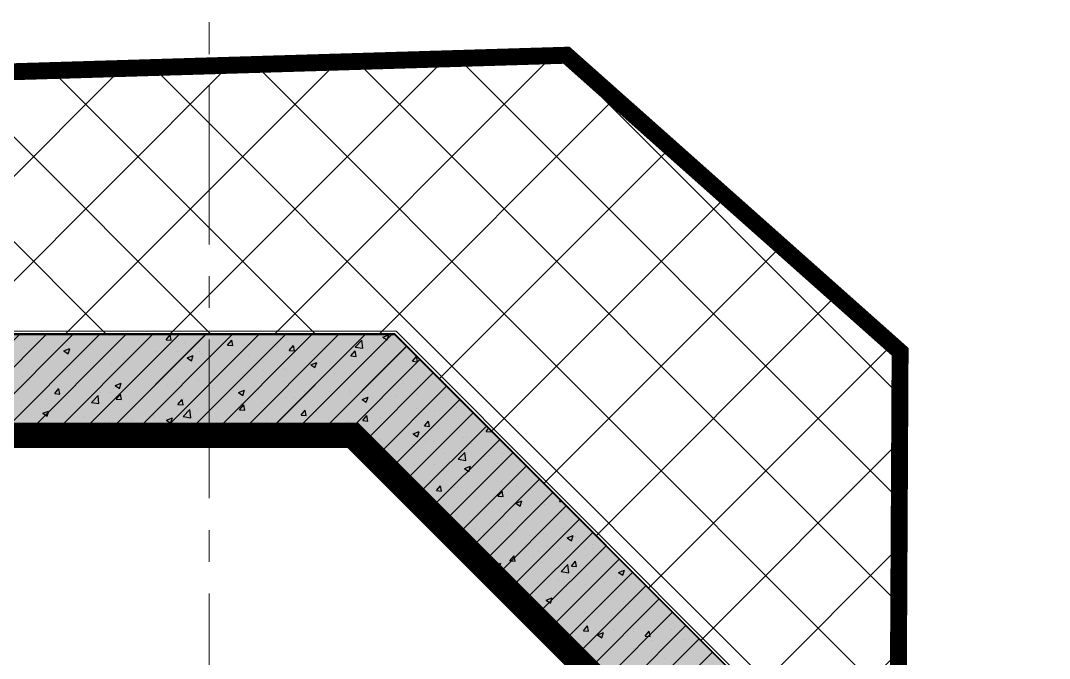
# Model space of a CAD drawing. Header units: millimetres. Extents: x -346728 to 1320345, y -537202 to -385966.
# Drawn here: x 453490 to 465657, y -413976 to -406439 of the extents above; entities that cross this region are included whole.
import ezdxf
from ezdxf.xclip import XClip

# ---------------------------------------------------------------- set-up
doc = ezdxf.new("R2010")
doc.units = ezdxf.units.MM
doc.header["$LTSCALE"] = 100
doc.header["$XCLIPFRAME"] = 2
for name, pattern in [('DASHED2', [0.375, 0.25, -0.125]), ('HIDDEN', [9.525, 6.35, -3.175]), ('X1326_GLB$0$CENTER', [2, 1.25, -0.25, 0.25, -0.25])]:
    doc.linetypes.add(name, pattern=pattern)
for name, color, linetype, lineweight in [('0 T TEXT', 7, 'Continuous', 13), ('L.DUONG', 234, 'Continuous', 15), ('X1326_GLB$0$A-tim', 8, 'X1326_GLB$0$CENTER', 9)]:
    doc.layers.add(name, color=color, linetype=linetype, lineweight=lineweight)
for name, color, linetype in [('DM', 8, 'Continuous'), ('hach', 253, 'Continuous'), ('W2', 4, 'Continuous'), ('XR_1326_csPL$0$hach', 253, 'Continuous'), ('XR_1326_csPL$0$W2', 4, 'Continuous')]:
    doc.layers.add(name, color=color, linetype=linetype)
doc.linetypes.add('FENCELINE2', pattern='A,0.25,-0.1,[132,ltypeshp.shx,S=0.1,R=0,X=-0.1,Y=0],-0.1,1', length=1.45)

# ---------------------------------------------------------------- blocks, each defined once
blk = doc.blocks.new('LVL-KHUNGTEN')
blk.add_lwpolyline([(61072.9, 41092.8), (119123.5, 41092.8), (119123.5, 61.9), (61072.9, 61.9)], close=True)
blk = doc.blocks.new('mb duong hh')
at = {"layer": '0 T TEXT', "color": 8, "linetype": 'DASHED2', "ltscale": 300}
blk.add_lwpolyline([(75940, 34596), (80501, 41668), (80491, 88861), (75484, 93868), (-20031, 93860), (-33610, 75885), (-26182, 55955), (-6300, 2612), (0, 0)], close=True, dxfattribs=at)
blk = doc.blocks.new('MB HANG RAO TAM')
h = blk.add_hatch()
h.set_pattern_fill('ANSI37', color=8, scale=7000, style=0)
h.set_pattern_definition([(45, (527887.4, 631399.9), (-618.7184, 618.7184), []), (135, (527887.4, 631399.9), (-618.7184, -618.7184), [])])
h.paths.add_polyline_path([(89794, 74797), (94796, 69797), (94804, 22611), (90246, 15544), (52523, -1634), (34324, -9922), (14325, -19029), (8025, -16417), (-19267, 56832), (-5688, 74797), (41806, 74797), (65797, 74797)], flags=16)
h.paths.add_polyline_path([(-17293, 40146), (-15160, 40938), (-12777, 34516), (-15127, 33730), (-10493, 20001), (4784, -19373), (12548, -21453), (91490, 14752), (95488, 20874), (95620, 46027), (95770, 74597), (91825, 78101), (52350, 76926), (14008, 75822), (-9259, 75871), (-23844, 71027), (-24251, 60760)])
at = {"layer": 'L.DUONG', "color": 94, "linetype": 'FENCELINE2', "ltscale": 25, "const_width": 200, "elevation": 7850}
blk.add_lwpolyline([(13898, 75822), (14369, 75824), (20809, 75968), (32497, 76335), (48850, 76822), (75776, 77623), (91825, 78101), (95770, 74597), (95712, 63657), (95684, 58344), (95610, 44235), (95553, 33268), (95488, 20874), (91490, 14752), (75806, 7559), (49624, -4449), (26632, -14994), (12548, -21453), (4784, -19373), (0, -7161), (-6626, 9890)], dxfattribs=at)
at = {"layer": 'XR_1326_csPL$0$W2', "color": 7, "ltscale": 0.5, "elevation": 0}
blk.add_lwpolyline([(8025, -16417), (14325, -19029), (90246, 15544), (94804, 22611), (94796, 69797), (89794, 74797), (-5688, 74797), (-19267, 56832)], close=True, dxfattribs=at)

msp = doc.modelspace()

# ---------------------------------------------------------------- hatches: boundary and pattern name
at = {"layer": 'hach'}
h = msp.add_hatch(dxfattribs=at)
h.set_pattern_fill('ANSI31', color=256, scale=70)
h.set_pattern_definition([(45, (342151.22, -508591.22), (-157.15448, 157.15448), [])])
h.paths.add_polyline_path([(362433.4, -410142.2), (348853.9, -428107.5), (376146.7, -501359), (382446.8, -503970.9), (458369.1, -469396.6), (462927.9, -462329.4), (462919.8, -415142.7), (457917.8, -410142.2)])
h.paths.add_polyline_path([(363030.6, -411342.2), (350208.3, -428305.7), (377088.8, -500450.6), (382424.3, -502662.6), (457551.5, -468450.4), (461727.8, -461976.1), (461719.7, -415639.4), (457420.9, -411342.2)], flags=16)
h = msp.add_hatch(dxfattribs=at)
h.set_pattern_fill('AR-CONC', color=256, scale=4)
h.set_pattern_definition([(50, (342151.2, -508591.2), (728.7387, -63.7563), [76.2, -838.2]), (355, (342151.2, -508591.2), (-140.9737, 764.2274), [60.96, -670.5623]), (100.45144, (342211.95, -508596.54), (587.765, 700.471), [64.76, -712.361]), (46.1842, (342151.2, -508388), (1084.316, -168.1693), [114.3, -1257.3]), (96.63556, (342241.6, -508402), (949.6165, 989.7045), [97.14, -1068.5424]), (351.18415, (342151.2, -508388), (949.6165, 989.7045), [91.44, -1005.839]), (21, (342252.8, -508438.8), (606.4576, -409.0608), [76.2, -838.2]), (326, (342252.8, -508438.8), (247.208, 736.752), [60.96, -670.56]), (71.45144, (342303.36, -508472.9), (853.6657, 327.691), [64.76, -712.3598]), (37.5, (342151.22, -508591.22), (12.3544, 338.22016), [0, -662.432, 0, -680.72, 0, -673.1]), (7.5, (342151.22, -508591.22), (267.27865, 400.7223), [0, -388.112, 0, -647.192, 0, -256.54]), (327.5, (341924.65, -508591.22), (542.3624, -22.91498), [0, -254, 0, -792.48, 0, -1051.56]), (317.5, (341823.05, -508591.2), (592.5167, 101.706), [0, -330.2, 0, -526.288, 0, -746.76])])
h.paths.add_polyline_path([(362433.4, -410142.2), (348853.9, -428107.5), (376146.7, -501359), (382446.8, -503970.9), (458369.1, -469396.6), (462927.9, -462329.4), (462919.8, -415142.7), (457917.8, -410142.2)])
h.paths.add_polyline_path([(363030.6, -411342.2), (350208.3, -428305.7), (377088.8, -500450.6), (382424.3, -502662.6), (457551.5, -468450.4), (461727.8, -461976.1), (461719.7, -415639.4), (457420.9, -411342.2)], flags=16)

# ---------------------------------------------------------------- linework, layer by layer
at = {"layer": 'W2', "ltscale": 0.5, "elevation": -1404.9}
for points in [[(362433.4, -410142.2), (348853.9, -428107.5), (376146.7, -501359), (382446.8, -503970.9), (458369.1, -469396.6), (462927.9, -462329.4), (462919.6, -415142.1), (457917.8, -410142.2)], [(363030.6, -411342.2), (350208.3, -428305.7), (377088.8, -500450.6), (382424.3, -502662.6), (457551.5, -468450.4), (461727.8, -461976.1), (461719.7, -415639.4), (457420.9, -411342.2)]]:
    msp.add_lwpolyline(points, close=True, dxfattribs=at)
at = {"layer": 'X1326_GLB$0$A-tim', "ltscale": 15}
msp.add_line((455721.3, -398208.6, -1404.9), (455721.3, -512162.7, -1404.9), dxfattribs=at)
at = {"layer": 'XR_1326_csPL$0$hach', "color": 250}
for p, q in [((452601.3, -411342.2, -1404.9), (453801.3, -410142.2, -1404.9)), ((452915.6, -411342.2, -1404.9), (454115.6, -410142.2, -1404.9)), ((453229.9, -411342.2, -1404.9), (454429.9, -410142.2, -1404.9)), ((453544.2, -411342.2, -1404.9), (454744.2, -410142.2, -1404.9)), ((453693.7, -410199, -1404.9), (453693.7, -410199, -1404.9)), ((453799.3, -410171.4, -1404.9), (453799.3, -410171.4, -1404.9)), ((453858.5, -411342.2, -1404.9), (455058.5, -410142.2, -1404.9)), ((454058.7, -410229.5, -1404.9), (454058.7, -410229.5, -1404.9)), ((454172.8, -411342.2, -1404.9), (455372.8, -410142.2, -1404.9)), ((454341.7, -410194.4, -1404.9), (454341.7, -410194.4, -1404.9)), ((454481.4, -410146.1, -1404.9), (454484.8, -410142.2, -1404.9)), ((454481.4, -410146.1, -1404.9), (454542.2, -410151.5, -1404.9)), ((454487.1, -411342.2, -1404.9), (455687.1, -410142.2, -1404.9)), ((454542.1, -410151.5, -1404.9), (454540.4, -410142.2, -1404.9)), ((454580.4, -410157.9, -1404.9), (454580.4, -410157.9, -1404.9)), ((454625.9, -410181.3, -1404.9), (454625.9, -410181.3, -1404.9)), ((454801.4, -411342.2, -1404.9), (456001.4, -410142.2, -1404.9)), ((454884, -410217.3, -1404.9), (454884, -410217.3, -1404.9)), ((455115.7, -411342.2, -1404.9), (456315.7, -410142.2, -1404.9)), ((455210.2, -410209.9, -1404.9), (455259.2, -410151.5, -1404.9)), ((455210.2, -410209.9, -1404.9), (455270.9, -410215.2, -1404.9)), ((455270.8, -410215.2, -1404.9), (455259.1, -410151.5, -1404.9)), ((455426.4, -410240.2, -1404.9), (455426.4, -410240.2, -1404.9)), ((455430, -411342.2, -1404.9), (456630, -410142.2, -1404.9)), ((455744.4, -411342.2, -1404.9), (456944.4, -410142.2, -1404.9)), ((455938.9, -410273.6, -1404.9), (455987.9, -410215.3, -1404.9)), ((455999.6, -410279, -1404.9), (455987.8, -410215.3, -1404.9)), ((456058.7, -411342.2, -1404.9), (457258.7, -410142.2, -1404.9)), ((456373, -411342.2, -1404.9), (457573, -410142.2, -1404.9)), ((456446.9, -410142.2, -1404.9), (456451.5, -410142.9, -1404.9)), ((456451.5, -410142.9, -1404.9), (456451.4, -410142.2, -1404.9)), ((456629.7, -410178, -1404.9), (456629.7, -410178, -1404.9)), ((456643.7, -410218.3, -1404.9), (456643.7, -410218.3, -1404.9)), ((456687.3, -411342.2, -1404.9), (457887.3, -410142.2, -1404.9)), ((456884, -410144.5, -1404.9), (456884, -410144.5, -1404.9)), ((457171.4, -410142.2, -1404.9), (457171.4, -410142.2, -1404.9)), ((457445.5, -410297, -1404.9), (457524.6, -410214.6, -1404.9)), ((457535.8, -410311.1, -1404.9), (457524.6, -410214.6, -1404.9)), ((457775.2, -410177.8, -1404.9), (457846.4, -410150.5, -1404.9)), ((457775.2, -410178, -1404.9), (457825.7, -410212, -1404.9)), ((457825.7, -410212, -1404.9), (457846.3, -410150.7, -1404.9)), ((453531, -410305.6, -1404.9), (453531, -410305.6, -1404.9)), ((454001.3, -410342.8, -1404.9), (454072.5, -410315.5, -1404.9)), ((454001.3, -410342.9, -1404.9), (454051.8, -410377, -1404.9)), ((454013.5, -410307.9, -1404.9), (454013.5, -410307.9, -1404.9)), ((454033.4, -410283, -1404.9), (454033.4, -410283, -1404.9)), ((454051.8, -410377, -1404.9), (454072.4, -410315.6, -1404.9)), ((454555.9, -410330.8, -1404.9), (454555.9, -410330.8, -1404.9)), ((455098.3, -410353.7, -1404.9), (455098.3, -410353.7, -1404.9)), ((455348.9, -410346.6, -1404.9), (455348.9, -410346.6, -1404.9)), ((455603.2, -410313.1, -1404.9), (455603.2, -410313.1, -1404.9)), ((455608.9, -410354.9, -1404.9), (455608.9, -410354.9, -1404.9)), ((455938.9, -410273.7, -1404.9), (455999.7, -410279, -1404.9)), ((455968.8, -410263.1, -1404.9), (455968.8, -410263.1, -1404.9)), ((455988, -410262.5, -1404.9), (455988, -410262.5, -1404.9)), ((456130.5, -410283.4, -1404.9), (456130.5, -410283.4, -1404.9)), ((456511.1, -410286, -1404.9), (456511.1, -410286, -1404.9)), ((456667.7, -410337.4, -1404.9), (456716.6, -410279, -1404.9)), ((456667.7, -410337.4, -1404.9), (456728.4, -410342.7, -1404.9)), ((456728.3, -410342.7, -1404.9), (456716.6, -410279.1, -1404.9)), ((457001.6, -411342.2, -1404.9), (458059.7, -410284, -1404.9)), ((457053.5, -410308.9, -1404.9), (457053.5, -410308.9, -1404.9)), ((457396.4, -410401.2, -1404.9), (457445.4, -410342.8, -1404.9)), ((457457, -410406.5, -1404.9), (457445.3, -410342.8, -1404.9)), ((457445.5, -410297, -1404.9), (457535.8, -410311, -1404.9)), ((457546.5, -410279, -1404.9), (457546.5, -410279, -1404.9)), ((457595.8, -410331.9, -1404.9), (457595.8, -410331.9, -1404.9)), ((454322.4, -410481.8, -1404.9), (454322.4, -410481.8, -1404.9)), ((454568, -410496.1, -1404.9), (454568, -410496.1, -1404.9)), ((454707.2, -410431.1, -1404.9), (454707.2, -410431.1, -1404.9)), ((455081.2, -410431.1, -1404.9), (455081.2, -410431.1, -1404.9)), ((455461.4, -410424.3, -1404.9), (455511.9, -410458.4, -1404.9)), ((455461.5, -410424.2, -1404.9), (455532.6, -410396.9, -1404.9)), ((455511.9, -410458.4, -1404.9), (455532.5, -410397, -1404.9)), ((455640.6, -410376.7, -1404.9), (455640.6, -410376.7, -1404.9)), ((456183, -410399.6, -1404.9), (456183, -410399.6, -1404.9)), ((456361.5, -410482.4, -1404.9), (456361.5, -410482.4, -1404.9)), ((456725.3, -410422.5, -1404.9), (456725.3, -410422.5, -1404.9)), ((456921.6, -410505.5, -1404.9), (456992.7, -410478.2, -1404.9)), ((456954, -410380.7, -1404.9), (456954, -410380.7, -1404.9)), ((456972.1, -410539.7, -1404.9), (456992.7, -410478.3, -1404.9)), ((457001.5, -410494.6, -1404.9), (457001.5, -410494.6, -1404.9)), ((457159.1, -410480.4, -1404.9), (457159.1, -410480.4, -1404.9)), ((457267.7, -410445.4, -1404.9), (457267.7, -410445.4, -1404.9)), ((457315.9, -411342.2, -1404.9), (458216.9, -410441.2, -1404.9)), ((457396.4, -410401.2, -1404.9), (457457.1, -410406.5, -1404.9)), ((457643.2, -410410.1, -1404.9), (457643.2, -410410.1, -1404.9)), ((457680.7, -410408.9, -1404.9), (457680.7, -410408.9, -1404.9)), ((457810.1, -410468.3, -1404.9), (457810.1, -410468.3, -1404.9)), ((457897.5, -410376.6, -1404.9), (457897.5, -410376.6, -1404.9)), ((458125.1, -410464.9, -1404.9), (458174.1, -410406.5, -1404.9)), ((458125.1, -410464.9, -1404.9), (458185.9, -410470.2, -1404.9)), ((458185.8, -410470.3, -1404.9), (458174, -410406.6, -1404.9)), ((454046.3, -410567.7, -1404.9), (454046.3, -410567.7, -1404.9)), ((454068.1, -410515.2, -1404.9), (454068.1, -410515.2, -1404.9)), ((455769, -410584.1, -1404.9), (455769, -410584.1, -1404.9)), ((456362.4, -410578.7, -1404.9), (456362.4, -410578.7, -1404.9)), ((456616.7, -410545.2, -1404.9), (456616.7, -410545.2, -1404.9)), ((456631.4, -410556.6, -1404.9), (456631.4, -410556.6, -1404.9)), ((456921.5, -410505.6, -1404.9), (456972.1, -410539.7, -1404.9)), ((457197.4, -410603.8, -1404.9), (457197.4, -410603.8, -1404.9)), ((457525.6, -411446.8, -1404.9), (458374.1, -410598.3, -1404.9)), ((457790, -410502.1, -1404.9), (457790, -410502.1, -1404.9)), ((453518.6, -410643.9, -1404.9), (453518.6, -410643.9, -1404.9)), ((453597.2, -410687.9, -1404.9), (453597.2, -410687.9, -1404.9)), ((454139.5, -410710.8, -1404.9), (454139.5, -410710.8, -1404.9)), ((454607.8, -410751.9, -1404.9), (454678.9, -410724.6, -1404.9)), ((454658.3, -410786.1, -1404.9), (454678.9, -410724.7, -1404.9)), ((454681.9, -410733.7, -1404.9), (454681.9, -410733.7, -1404.9)), ((455176.4, -410685.8, -1404.9), (455176.4, -410685.8, -1404.9)), ((455336, -410713.9, -1404.9), (455336, -410713.9, -1404.9)), ((455596.5, -410693.1, -1404.9), (455596.5, -410693.1, -1404.9)), ((455720.7, -410663.2, -1404.9), (455720.7, -410663.2, -1404.9)), ((456118.2, -410621.6, -1404.9), (456118.2, -410621.6, -1404.9)), ((456604.9, -410705.5, -1404.9), (456604.9, -410705.5, -1404.9)), ((458015, -410726.7, -1404.9), (458015, -410726.7, -1404.9)), ((458181.6, -410682, -1404.9), (458181.6, -410682, -1404.9)), ((453893.7, -410846.6, -1404.9), (453942.7, -410788.2, -1404.9)), ((453893.7, -410846.6, -1404.9), (453954.4, -410851.9, -1404.9)), ((453954.3, -410851.9, -1404.9), (453942.6, -410788.3, -1404.9)), ((454440, -410831.8, -1404.9), (454440, -410831.8, -1404.9)), ((454555.6, -410834.4, -1404.9), (454555.6, -410834.4, -1404.9)), ((454583.9, -410787.5, -1404.9), (454583.9, -410787.5, -1404.9)), ((454607.7, -410752, -1404.9), (454658.3, -410786.1, -1404.9)), ((454622.4, -410910.4, -1404.9), (454671.4, -410852, -1404.9)), ((454683.1, -410915.7, -1404.9), (454671.3, -410852, -1404.9)), ((455068.8, -410769.3, -1404.9), (455068.8, -410769.3, -1404.9)), ((455081.6, -410747.3, -1404.9), (455081.6, -410747.3, -1404.9)), ((455224.3, -410756.6, -1404.9), (455224.3, -410756.6, -1404.9)), ((455766.6, -410779.5, -1404.9), (455766.6, -410779.5, -1404.9)), ((456012.4, -410807.2, -1404.9), (456012.4, -410807.2, -1404.9)), ((456067.9, -410833.2, -1404.9), (456139.1, -410805.9, -1404.9)), ((456067.9, -410833.3, -1404.9), (456118.4, -410867.4, -1404.9)), ((456118.4, -410867.4, -1404.9), (456139, -410806, -1404.9)), ((456309, -410802.5, -1404.9), (456309, -410802.5, -1404.9)), ((456851.3, -410825.4, -1404.9), (456851.3, -410825.4, -1404.9)), ((457146.7, -410818.6, -1404.9), (457146.7, -410818.6, -1404.9)), ((457375.9, -410810.8, -1404.9), (457375.9, -410810.8, -1404.9)), ((457393.7, -410848.3, -1404.9), (457393.7, -410848.3, -1404.9)), ((457630.3, -410777.3, -1404.9), (457630.3, -410777.3, -1404.9)), ((457668.4, -410747.1, -1404.9), (457668.4, -410747.1, -1404.9)), ((457682.7, -411603.9, -1404.9), (458531.3, -410755.4, -1404.9)), ((458178, -410857.6, -1404.9), (458178, -410857.6, -1404.9)), ((453506.3, -410982.1, -1404.9), (453506.3, -410982.1, -1404.9)), ((453800.8, -410916, -1404.9), (453800.8, -410916, -1404.9)), ((453991.4, -410889.2, -1404.9), (453991.4, -410889.2, -1404.9)), ((454034, -410905.9, -1404.9), (454034, -410905.9, -1404.9)), ((454055.2, -410882.5, -1404.9), (454055.2, -410882.5, -1404.9)), ((454327.2, -410950.4, -1404.9), (454406.4, -410867.9, -1404.9)), ((454327.2, -410950.4, -1404.9), (454417.6, -410964.4, -1404.9)), ((454417.6, -410964.4, -1404.9), (454406.4, -410867.9, -1404.9)), ((454622.4, -410910.4, -1404.9), (454683.2, -410915.7, -1404.9)), ((455351.2, -410974.1, -1404.9), (455400.1, -410915.7, -1404.9)), ((455351.2, -410974.1, -1404.9), (455411.9, -410979.4, -1404.9)), ((455411.8, -410979.5, -1404.9), (455400.1, -410915.8, -1404.9)), ((455419.9, -410908.9, -1404.9), (455419.9, -410908.9, -1404.9)), ((456079.9, -411037.9, -1404.9), (456128.9, -410979.5, -1404.9)), ((456095.1, -410979.5, -1404.9), (456095.1, -410979.5, -1404.9)), ((456105.8, -410959.8, -1404.9), (456105.8, -410959.8, -1404.9)), ((456140.5, -411043.2, -1404.9), (456128.8, -410979.5, -1404.9)), ((456349.5, -410946, -1404.9), (456349.5, -410946, -1404.9)), ((456619, -410894.8, -1404.9), (456619, -410894.8, -1404.9)), ((456734.3, -410895.3, -1404.9), (456734.3, -410895.3, -1404.9)), ((457528, -410914.6, -1404.9), (457599.2, -410887.3, -1404.9)), ((457528, -410914.7, -1404.9), (457578.5, -410948.8, -1404.9)), ((457578.5, -410948.8, -1404.9), (457599.1, -410887.4, -1404.9)), ((457585.5, -410959.3, -1404.9), (457585.5, -410959.3, -1404.9)), ((457839.9, -411761.1, -1404.9), (458688.4, -410912.5, -1404.9)), ((457936.1, -410871.2, -1404.9), (457936.1, -410871.2, -1404.9)), ((458478.4, -410894.1, -1404.9), (458478.4, -410894.1, -1404.9)), ((458696.9, -410944.1, -1404.9), (458696.9, -410944.1, -1404.9)), ((453754.1, -411079.5, -1404.9), (453825.3, -411052.2, -1404.9)), ((453754.1, -411079.7, -1404.9), (453804.6, -411113.7, -1404.9)), ((453804.6, -411113.8, -1404.9), (453825.2, -411052.4, -1404.9)), ((454827.4, -411010.6, -1404.9), (454827.4, -411010.6, -1404.9)), ((455411.6, -411118.6, -1404.9), (455490.7, -411036.1, -1404.9)), ((455453.5, -411063.9, -1404.9), (455453.5, -411063.9, -1404.9)), ((455501.9, -411132.6, -1404.9), (455490.7, -411036.1, -1404.9)), ((455584.2, -411031.4, -1404.9), (455584.2, -411031.4, -1404.9)), ((456079.9, -411037.9, -1404.9), (456140.6, -411043.2, -1404.9)), ((456808.6, -411101.6, -1404.9), (456857.6, -411043.3, -1404.9)), ((456808.6, -411101.6, -1404.9), (456869.4, -411106.9, -1404.9)), ((456869.3, -411107, -1404.9), (456857.5, -411043.3, -1404.9)), ((456992.9, -411061, -1404.9), (456992.9, -411061, -1404.9)), ((457656, -411085.3, -1404.9), (457656, -411085.3, -1404.9)), ((457997.1, -411918.2, -1404.9), (458845.6, -411069.7, -1404.9)), ((458169.2, -411020.3, -1404.9), (458169.2, -411020.3, -1404.9)), ((458389.4, -411042.9, -1404.9), (458389.4, -411042.9, -1404.9)), ((458643.8, -411009.4, -1404.9), (458643.8, -411009.4, -1404.9)), ((453642.3, -411214, -1404.9), (453642.3, -411214, -1404.9)), ((454234.9, -411112.3, -1404.9), (454234.9, -411112.3, -1404.9)), ((454543.3, -411172.6, -1404.9), (454543.3, -411172.6, -1404.9)), ((454814.3, -411148.1, -1404.9), (454814.3, -411148.1, -1404.9)), ((455056.5, -411107.5, -1404.9), (455056.5, -411107.5, -1404.9)), ((455068.7, -411114.6, -1404.9), (455068.7, -411114.6, -1404.9)), ((455214.2, -411160.9, -1404.9), (455285.4, -411133.6, -1404.9)), ((455214.2, -411161, -1404.9), (455264.7, -411195.1, -1404.9)), ((455264.7, -411195.1, -1404.9), (455285.3, -411133.7, -1404.9)), ((455411.5, -411118.6, -1404.9), (455501.9, -411132.6, -1404.9)), ((456400.4, -411162.7, -1404.9), (456400.4, -411162.7, -1404.9)), ((456495.9, -411286.7, -1404.9), (456575, -411204.3, -1404.9)), ((456586.2, -411300.8, -1404.9), (456575, -411204.3, -1404.9)), ((456674.4, -411242.3, -1404.9), (456745.5, -411215, -1404.9)), ((456724.9, -411276.5, -1404.9), (456745.5, -411215.1, -1404.9)), ((457108.6, -411211.6, -1404.9), (457108.6, -411211.6, -1404.9)), ((457134.4, -411156.8, -1404.9), (457134.4, -411156.8, -1404.9)), ((457363, -411178.1, -1404.9), (457363, -411178.1, -1404.9)), ((457537.4, -411165.4, -1404.9), (457586.4, -411107, -1404.9)), ((457537.4, -411165.4, -1404.9), (457598.1, -411170.7, -1404.9)), ((457598, -411170.7, -1404.9), (457586.3, -411107, -1404.9)), ((457747.8, -411127.4, -1404.9), (457747.8, -411127.4, -1404.9)), ((458154.3, -412075.3, -1404.9), (459002.8, -411226.8, -1404.9)), ((458266.1, -411229.1, -1404.9), (458315.1, -411170.8, -1404.9)), ((458326.7, -411234.5, -1404.9), (458315, -411170.8, -1404.9)), ((453493.9, -411320.3, -1404.9), (453493.9, -411320.3, -1404.9)), ((453533.5, -411316.7, -1404.9), (453533.5, -411316.7, -1404.9)), ((453787.9, -411283.2, -1404.9), (453787.9, -411283.2, -1404.9)), ((453941.7, -411230, -1404.9), (453941.7, -411230, -1404.9)), ((454021.6, -411244.1, -1404.9), (454021.6, -411244.1, -1404.9)), ((454172.7, -411232.5, -1404.9), (454172.7, -411232.5, -1404.9)), ((454484, -411252.9, -1404.9), (454484, -411252.9, -1404.9)), ((455026.4, -411275.8, -1404.9), (455026.4, -411275.8, -1404.9)), ((455568.8, -411298.7, -1404.9), (455568.8, -411298.7, -1404.9)), ((455807.9, -411264.4, -1404.9), (455807.9, -411264.4, -1404.9)), ((456093.5, -411298.1, -1404.9), (456093.5, -411298.1, -1404.9)), ((456111.1, -411321.6, -1404.9), (456111.1, -411321.6, -1404.9)), ((456467, -411296, -1404.9), (456467, -411296, -1404.9)), ((456495.9, -411286.7, -1404.9), (456586.2, -411300.7, -1404.9)), ((456606.7, -411233, -1404.9), (456606.7, -411233, -1404.9)), ((456674.3, -411242.4, -1404.9), (456724.9, -411276.5, -1404.9)), ((458134.4, -411323.8, -1404.9), (458185, -411357.9, -1404.9)), ((458134.5, -411323.7, -1404.9), (458205.6, -411296.3, -1404.9)), ((458185, -411357.9, -1404.9), (458205.6, -411296.5, -1404.9)), ((458266.1, -411229.1, -1404.9), (458326.8, -411234.5, -1404.9)), ((458684.5, -411282.3, -1404.9), (458684.5, -411282.3, -1404.9)), ((458994.9, -411292.9, -1404.9), (459028.6, -411252.6, -1404.9)), ((458994.9, -411292.9, -1404.9), (459055.6, -411298.2, -1404.9)), ((459055.5, -411298.2, -1404.9), (459051.2, -411275.3, -1404.9)), ((457580.2, -411454.9, -1404.9), (457659.3, -411372.4, -1404.9)), ((457580.2, -411454.9, -1404.9), (457670.5, -411468.9, -1404.9)), ((457643.7, -411423.5, -1404.9), (457643.7, -411423.5, -1404.9)), ((457670.5, -411468.9, -1404.9), (457659.3, -411372.4, -1404.9)), ((457738.2, -411390.4, -1404.9), (457738.2, -411390.4, -1404.9)), ((458122.1, -411443.7, -1404.9), (458122.1, -411443.7, -1404.9)), ((458136, -411463.8, -1404.9), (458136, -411463.8, -1404.9)), ((458156.8, -411358.5, -1404.9), (458156.8, -411358.5, -1404.9)), ((458280.6, -411413.3, -1404.9), (458280.6, -411413.3, -1404.9)), ((458311.5, -412232.4, -1404.9), (459160, -411383.9, -1404.9)), ((458376.5, -411410.2, -1404.9), (458376.5, -411410.2, -1404.9)), ((458728.6, -411362.1, -1404.9), (458728.6, -411362.1, -1404.9)), ((458761.3, -411359.5, -1404.9), (458761.3, -411359.5, -1404.9)), ((458822.9, -411436.2, -1404.9), (458822.9, -411436.2, -1404.9)), ((457952.4, -411526.9, -1404.9), (457952.4, -411526.9, -1404.9)), ((458468.7, -412389.6, -1404.9), (459317.1, -411541.1, -1404.9)), ((458494.8, -411549.8, -1404.9), (458494.8, -411549.8, -1404.9)), ((458664.5, -411623.1, -1404.9), (458743.6, -411540.6, -1404.9)), ((458754.8, -411637.1, -1404.9), (458743.6, -411540.6, -1404.9)), ((458972, -411585.2, -1404.9), (458972, -411585.2, -1404.9)), ((459037.2, -411572.7, -1404.9), (459037.2, -411572.7, -1404.9)), ((459193.8, -411549, -1404.9), (459193.8, -411549, -1404.9)), ((458144.5, -411696.7, -1404.9), (458144.5, -411696.7, -1404.9)), ((458379.5, -411686.9, -1404.9), (458379.5, -411686.9, -1404.9)), ((458625.8, -412546.7, -1404.9), (459474.3, -411698.2, -1404.9)), ((458664.5, -411623.1, -1404.9), (458754.8, -411637.1, -1404.9)), ((458672.2, -411620.5, -1404.9), (458672.2, -411620.5, -1404.9)), ((458741, -411732.7, -1404.9), (458812.1, -411705.4, -1404.9)), ((458791.4, -411766.9, -1404.9), (458812, -411705.5, -1404.9)), ((459135.7, -411675.8, -1404.9), (459135.7, -411675.8, -1404.9)), ((459390, -411642.3, -1404.9), (459390, -411642.3, -1404.9)), ((458109.2, -411810.9, -1404.9), (458109.2, -411810.9, -1404.9)), ((458494, -411760.2, -1404.9), (458494, -411760.2, -1404.9)), ((458740.9, -411732.8, -1404.9), (458791.4, -411766.9, -1404.9)), ((458078.5, -411929.7, -1404.9), (458078.5, -411929.7, -1404.9)), ((458407.1, -411993.4, -1404.9), (458456.1, -411935, -1404.9)), ((458467.7, -411998.7, -1404.9), (458456, -411935, -1404.9)), ((458620.8, -411952.7, -1404.9), (458620.8, -411952.7, -1404.9)), ((458783, -412703.8, -1404.9), (459631.5, -411855.3, -1404.9)), ((459181.5, -411887.2, -1404.9), (459181.5, -411887.2, -1404.9)), ((459360, -411940.7, -1404.9), (459360, -411940.7, -1404.9)), ((458132.1, -412034.9, -1404.9), (458132.1, -412034.9, -1404.9)), ((458407.1, -411993.4, -1404.9), (458467.8, -411998.7, -1404.9)), ((458659.8, -411958.7, -1404.9), (458659.8, -411958.7, -1404.9)), ((458767.5, -412042.5, -1404.9), (458767.5, -412042.5, -1404.9)), ((458868.4, -412076.5, -1404.9), (458868.4, -412076.5, -1404.9)), ((458940.2, -412860.9, -1404.9), (459788.7, -412012.5, -1404.9)), ((459122.7, -412043, -1404.9), (459122.7, -412043, -1404.9)), ((459135.8, -412057.1, -1404.9), (459184.8, -411998.8, -1404.9)), ((459135.8, -412057.1, -1404.9), (459196.6, -412062.4, -1404.9)), ((459163.2, -411975.6, -1404.9), (459163.2, -411975.6, -1404.9)), ((459196.5, -412062.5, -1404.9), (459184.7, -411998.8, -1404.9)), ((459507.5, -411992.3, -1404.9), (459507.5, -411992.3, -1404.9)), ((459705.5, -411998.5, -1404.9), (459705.5, -411998.5, -1404.9)), ((459097.4, -413018.1, -1404.9), (459945.9, -412169.6, -1404.9)), ((459347.4, -412141.8, -1404.9), (459418.5, -412114.5, -1404.9)), ((459347.4, -412141.9, -1404.9), (459397.9, -412176, -1404.9)), ((459397.9, -412176, -1404.9), (459418.5, -412114.6, -1404.9)), ((459682.3, -412160.4, -1404.9), (459682.3, -412160.4, -1404.9)), ((459864.6, -412120.9, -1404.9), (459879.4, -412103.2, -1404.9)), ((459864.6, -412120.9, -1404.9), (459900.3, -412124, -1404.9)), ((458647.5, -412297, -1404.9), (458647.5, -412297, -1404.9)), ((459169.1, -412225.4, -1404.9), (459169.1, -412225.4, -1404.9)), ((459881.9, -412308.6, -1404.9), (459881.9, -412308.6, -1404.9)), ((458533.4, -412454.3, -1404.9), (458564.9, -412442.2, -1404.9)), ((458553.9, -412474.8, -1404.9), (458564.8, -412442.3, -1404.9)), ((459240.2, -412393.1, -1404.9), (459240.2, -412393.1, -1404.9)), ((459254.6, -413175.2, -1404.9), (460103, -412326.7, -1404.9)), ((460197.7, -412422.4, -1404.9), (460197.7, -412422.4, -1404.9)), ((458601.1, -412477.2, -1404.9), (458601.1, -412477.2, -1404.9)), ((458855.4, -412443.7, -1404.9), (458855.4, -412443.7, -1404.9)), ((458965.3, -412494.7, -1404.9), (458965.3, -412494.7, -1404.9)), ((459156.8, -412563.6, -1404.9), (459156.8, -412563.6, -1404.9)), ((459318.1, -412547, -1404.9), (459318.1, -412547, -1404.9)), ((459411.7, -413332.3, -1404.9), (460260.2, -412483.9, -1404.9)), ((459507.7, -412517.7, -1404.9), (459507.7, -412517.7, -1404.9)), ((459670, -412498.6, -1404.9), (459670, -412498.6, -1404.9)), ((459910.6, -412445.3, -1404.9), (459910.6, -412445.3, -1404.9)), ((459953.8, -412551, -1404.9), (460004.4, -412585, -1404.9)), ((459953.9, -412550.8, -1404.9), (460025, -412523.5, -1404.9)), ((460004.4, -412585, -1404.9), (460025, -412523.6, -1404.9)), ((460050.1, -412540.6, -1404.9), (460050.1, -412540.6, -1404.9)), ((459179.6, -412631.2, -1404.9), (459179.6, -412631.2, -1404.9)), ((459568.9, -413489.4, -1404.9), (460417.4, -412641, -1404.9)), ((459721.9, -412654.1, -1404.9), (459721.9, -412654.1, -1404.9)), ((459869, -412675.8, -1404.9), (459869, -412675.8, -1404.9)), ((460154, -412668.3, -1404.9), (460154, -412668.3, -1404.9)), ((460253.8, -412625.2, -1404.9), (460253.8, -412625.2, -1404.9)), ((460264.3, -412677, -1404.9), (460264.3, -412677, -1404.9)), ((458829.1, -412749.8, -1404.9), (458878.3, -412698.5, -1404.9)), ((458871.4, -412792.1, -1404.9), (458889.5, -412794.9, -1404.9)), ((458889.5, -412795, -1404.9), (458878.3, -412698.5, -1404.9)), ((458973, -412793.8, -1404.9), (458973, -412793.8, -1404.9)), ((459276.8, -412821.4, -1404.9), (459325.8, -412763, -1404.9)), ((459337.4, -412826.7, -1404.9), (459325.7, -412763, -1404.9)), ((459561.5, -412770, -1404.9), (459561.5, -412770, -1404.9)), ((459614.6, -412709.3, -1404.9), (459614.6, -412709.3, -1404.9)), ((459726.1, -413646.6, -1404.9), (460574.6, -412798.1, -1404.9)), ((460185.3, -412760.6, -1404.9), (460185.3, -412760.6, -1404.9)), ((458969, -412871.7, -1404.9), (458969, -412871.7, -1404.9)), ((459100.1, -412878.6, -1404.9), (459150.7, -412912.7, -1404.9)), ((459100.2, -412878.5, -1404.9), (459171.3, -412851.2, -1404.9)), ((459144.4, -412901.9, -1404.9), (459144.4, -412901.9, -1404.9)), ((459150.7, -412912.7, -1404.9), (459171.3, -412851.3, -1404.9)), ((459276.8, -412821.4, -1404.9), (459337.5, -412826.7, -1404.9)), ((459657.6, -412836.8, -1404.9), (459657.6, -412836.8, -1404.9)), ((459883.5, -412949.1, -1404.9), (459962.6, -412866.7, -1404.9)), ((459973.9, -412963.1, -1404.9), (459962.6, -412866.7, -1404.9)), ((460005.5, -412885.1, -1404.9), (460054.5, -412826.7, -1404.9)), ((460005.5, -412885.1, -1404.9), (460066.3, -412890.4, -1404.9)), ((460066.2, -412890.4, -1404.9), (460054.4, -412826.8, -1404.9)), ((459305.6, -413034.1, -1404.9), (459305.6, -413034.1, -1404.9)), ((459883.3, -413803.7, -1404.9), (460731.7, -412955.3, -1404.9)), ((459883.5, -412949.1, -1404.9), (459973.9, -412963.1, -1404.9)), ((459986.5, -413025.9, -1404.9), (459986.5, -413025.9, -1404.9)), ((460542.1, -413023.9, -1404.9), (460542.1, -413023.9, -1404.9)), ((460560.3, -412959.9, -1404.9), (460631.5, -412932.6, -1404.9)), ((460560.3, -412960, -1404.9), (460610.8, -412994.1, -1404.9)), ((460610.8, -412994.1, -1404.9), (460631.4, -412932.7, -1404.9)), ((460628.1, -412941.4, -1404.9), (460628.1, -412941.4, -1404.9)), ((460694.6, -413027.3, -1404.9), (460694.6, -413027.3, -1404.9)), ((459347.3, -413110, -1404.9), (459347.3, -413110, -1404.9)), ((459601.7, -413076.5, -1404.9), (459601.7, -413076.5, -1404.9)), ((459847.9, -413057, -1404.9), (459847.9, -413057, -1404.9)), ((459949.5, -413125.6, -1404.9), (459949.5, -413125.6, -1404.9)), ((460040.5, -413960.8, -1404.9), (460888.9, -413112.4, -1404.9)), ((460173, -413098.9, -1404.9), (460173, -413098.9, -1404.9)), ((460390.3, -413079.9, -1404.9), (460390.3, -413079.9, -1404.9)), ((459357, -413227.3, -1404.9), (459357, -413227.3, -1404.9)), ((459645.3, -413175, -1404.9), (459645.3, -413175, -1404.9)), ((459706.6, -413287.7, -1404.9), (459757.1, -413321.8, -1404.9)), ((459706.7, -413287.6, -1404.9), (459777.8, -413260.3, -1404.9)), ((459757.1, -413321.8, -1404.9), (459777.8, -413260.4, -1404.9)), ((460197.7, -414118, -1404.9), (461046.1, -413269.5, -1404.9)), ((461000, -413258, -1404.9), (461000, -413258, -1404.9)), ((460360.9, -413342.1, -1404.9), (460360.9, -413342.1, -1404.9)), ((460615.2, -413308.6, -1404.9), (460615.2, -413308.6, -1404.9)), ((460682.2, -413365.5, -1404.9), (460682.2, -413365.5, -1404.9)), ((459632.9, -413513.3, -1404.9), (459632.9, -413513.3, -1404.9)), ((459719.2, -413426.6, -1404.9), (459719.2, -413426.6, -1404.9)), ((460160.6, -413437.1, -1404.9), (460160.6, -413437.1, -1404.9)), ((460354.8, -414275.1, -1404.9), (461203.3, -413426.6, -1404.9)), ((461092.6, -413528.4, -1404.9), (461092.6, -413528.4, -1404.9)), ((460146.5, -413649.3, -1404.9), (460195.5, -413591, -1404.9)), ((460146.5, -413649.3, -1404.9), (460207.2, -413654.7, -1404.9)), ((460192.4, -413599.1, -1404.9), (460192.4, -413599.1, -1404.9)), ((460207.1, -413654.7, -1404.9), (460195.4, -413591, -1404.9)), ((460500.1, -413630.1, -1404.9), (460500.1, -413630.1, -1404.9)), ((460512, -414432.2, -1404.9), (461360.5, -413583.8, -1404.9)), ((460732.7, -413658.7, -1404.9), (460732.7, -413658.7, -1404.9)), ((460734.8, -413622, -1404.9), (460734.8, -413622, -1404.9)), ((460875.3, -413713.1, -1404.9), (460924.2, -413654.7, -1404.9)), ((460935.9, -413718.4, -1404.9), (460924.1, -413654.7, -1404.9)), ((461183.1, -413638.7, -1404.9), (461183.1, -413638.7, -1404.9)), ((461277.2, -413644.9, -1404.9), (461277.2, -413644.9, -1404.9)), ((459864.3, -413712.7, -1404.9), (459864.3, -413712.7, -1404.9)), ((459907.6, -413731.8, -1404.9), (459907.6, -413731.8, -1404.9)), ((460093.6, -413742.9, -1404.9), (460093.6, -413742.9, -1404.9)), ((460148.2, -413775.3, -1404.9), (460148.2, -413775.3, -1404.9)), ((460313.1, -413696.7, -1404.9), (460384.3, -413669.3, -1404.9)), ((460313.1, -413696.8, -1404.9), (460363.6, -413730.9, -1404.9)), ((460347.9, -413709.4, -1404.9), (460347.9, -413709.4, -1404.9)), ((460363.6, -413730.9, -1404.9), (460384.2, -413669.5, -1404.9)), ((460406.7, -413735.6, -1404.9), (460406.7, -413735.6, -1404.9)), ((460669.2, -414589.3, -1404.9), (461517.6, -413740.9, -1404.9)), ((460669.9, -413703.8, -1404.9), (460669.9, -413703.8, -1404.9)), ((460875.3, -413713.1, -1404.9), (460936, -413718.4, -1404.9)), ((460949, -413758.5, -1404.9), (460949, -413758.5, -1404.9)), ((461336.1, -413751.5, -1404.9), (461336.1, -413751.5, -1404.9)), ((461491.4, -413781.4, -1404.9), (461491.4, -413781.4, -1404.9)), ((460743.6, -413853.2, -1404.9), (460743.6, -413853.2, -1404.9)), ((460826.4, -414746.5, -1404.9), (461674.8, -413898, -1404.9)), ((460151, -413954.9, -1404.9), (460151, -413954.9, -1404.9)), ((461107.1, -413975, -1404.9), (461107.1, -413975, -1404.9)), ((461361.4, -413941.5, -1404.9), (461361.4, -413941.5, -1404.9))]:
    msp.add_line(p, q, dxfattribs=at)
at = {"layer": 'XR_1326_csPL$0$W2', "color": 7, "ltscale": 0.5}
for p, q in [((457917.8, -410142.2, -1404.9), (362433.4, -410142.2, -1404.9)), ((462919.6, -415142.1, -1404.9), (457917.8, -410142.2, -1404.9)), ((457420.9, -411342.2, -1404.9), (363030.6, -411342.2, -1404.9)), ((461719.7, -415639.4, -1404.9), (457420.9, -411342.2, -1404.9))]:
    msp.add_line(p, q, dxfattribs=at)

# ---------------------------------------------------------------- block references
at = {"extrusion": (0.00597, -2.28885e-18, 0.999982), "xscale": 3.385207865094198, "yscale": 3.385207865094198, "zscale": 3.385207865094198}
msp.add_blockref('LVL-KHUNGTEN', (112985.2, -525073.6, 1027.7), dxfattribs=at)
ref = msp.add_blockref('mb duong hh', (382446.7, -503978, 0))
XClip(ref).set_block_clipping_path([(-58962.6888090824, -15358.4345334051), (108047.3313388755, 114603.0144500207)])

# ---------------------------------------------------------------- next in the draw order: block references
msp.add_blockref('MB HANG RAO TAM', (368121.2, -484948.9, 0))

# ---------------------------------------------------------------- next in the draw order: linework, layer by layer
at = {"layer": 'DM', "color": 7, "linetype": 'HIDDEN'}
for p, q in [((406870.9, -411339.8, -1404.9), (457420.5, -411339.8, -1404.9)), ((457420.5, -411339.8, -1404.9), (461719.3, -415637, -1404.9))]:
    msp.add_line(p, q, dxfattribs=at)
at = {"layer": 'DM', "color": 7, "linetype": 'HIDDEN', "const_width": 300, "elevation": -1404.9}
msp.add_lwpolyline([(406870.9, -411339.8), (457420.5, -411339.8), (461719.3, -415637), (461719.3, -444604.3)], dxfattribs=at)

doc.saveas('drawing.dxf')
